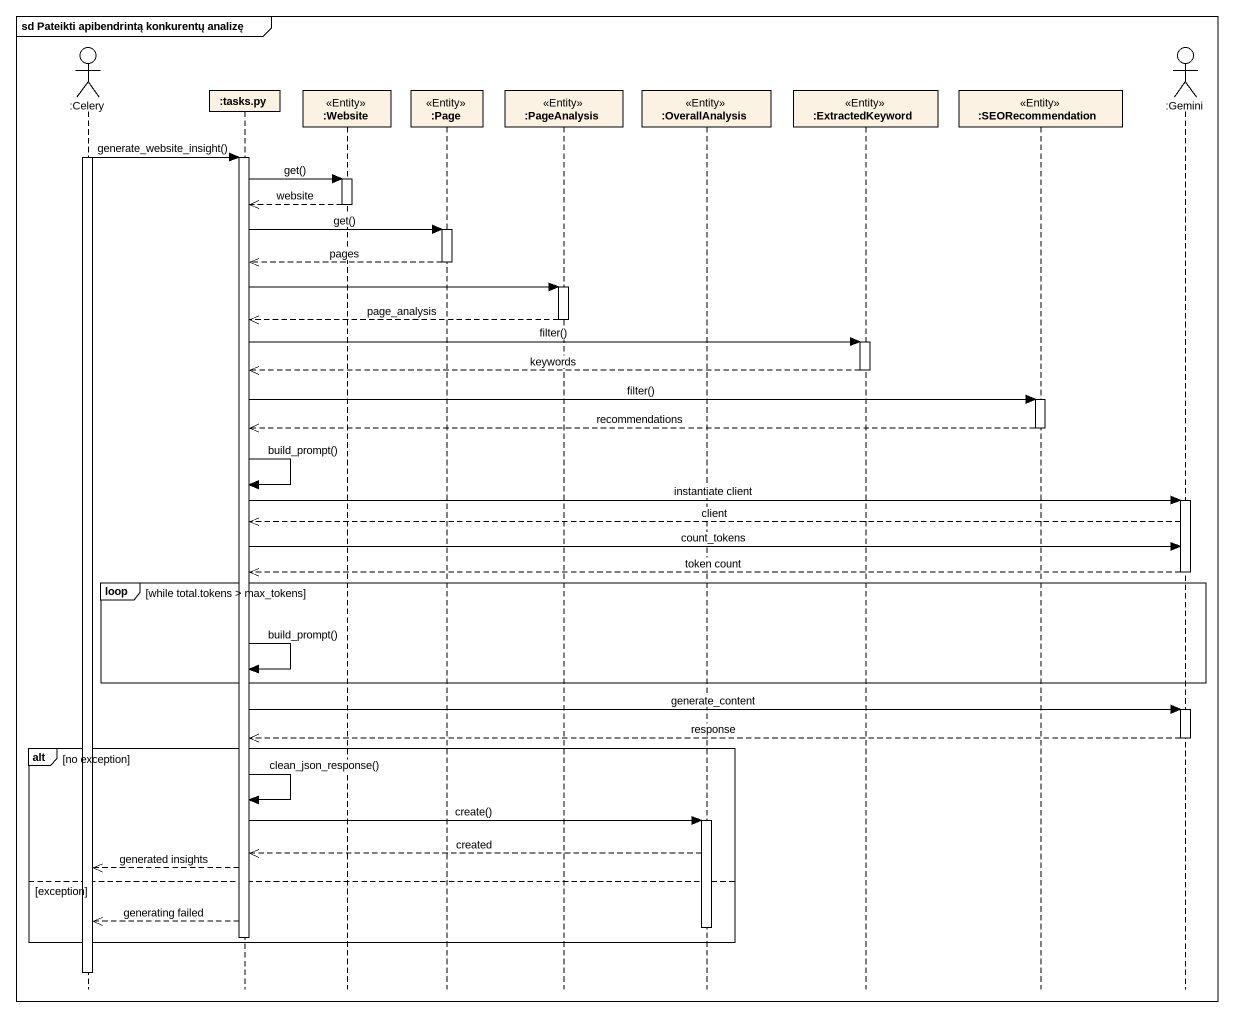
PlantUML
@startuml
mainframe sd Pateikti apibendrintą konkurentų analizę
hide footbox
actor ":Celery" as Celery
participant ":tasks.py" as tasks_py
participant ":Website" as Website <<Entity>>
participant ":Page" as Page_ <<Entity>>
participant ":PageAnalysis" as PageAnalysis <<Entity>>
participant ":OverallAnalysis" as OverallAnalysis <<Entity>>
participant ":ExtractedKeyword" as ExtractedKeyword <<Entity>>
participant ":SEORecommendation" as SEORecommendation <<Entity>>
actor ":Gemini" as Gemini

activate Celery
Celery -> tasks_py : generate_website_insight()
activate tasks_py
tasks_py -> Website : get()
activate Website
Website -->> tasks_py : website
deactivate Website
tasks_py -> Page_ : get()
activate Page_
Page_ -->> tasks_py : pages
deactivate Page_
tasks_py -> PageAnalysis
activate PageAnalysis
PageAnalysis -->> tasks_py : page_analysis
deactivate PageAnalysis
tasks_py -> ExtractedKeyword : filter()
activate ExtractedKeyword
ExtractedKeyword -->> tasks_py : keywords
deactivate ExtractedKeyword
tasks_py -> SEORecommendation : filter()
activate SEORecommendation
SEORecommendation -->> tasks_py : recommendations
deactivate SEORecommendation
tasks_py -> tasks_py : build_prompt()
tasks_py -> Gemini : instantiate client
activate Gemini
Gemini -->> tasks_py : client
tasks_py -> Gemini : count_tokens
Gemini -->> tasks_py : token count
deactivate Gemini
loop while total.tokens > max_tokens
  tasks_py -> tasks_py : build_prompt()
end
tasks_py -> Gemini : generate_content
activate Gemini
Gemini -->> tasks_py : response
deactivate Gemini
alt no exception
  tasks_py -> tasks_py : clean_json_response()
  tasks_py -> OverallAnalysis : create()
  activate OverallAnalysis
  OverallAnalysis -->> tasks_py : created
  tasks_py -->> Celery : generated insights
else exception
  tasks_py -->> Celery : generating failed
  deactivate OverallAnalysis
  deactivate tasks_py
end
deactivate Celery
@enduml
